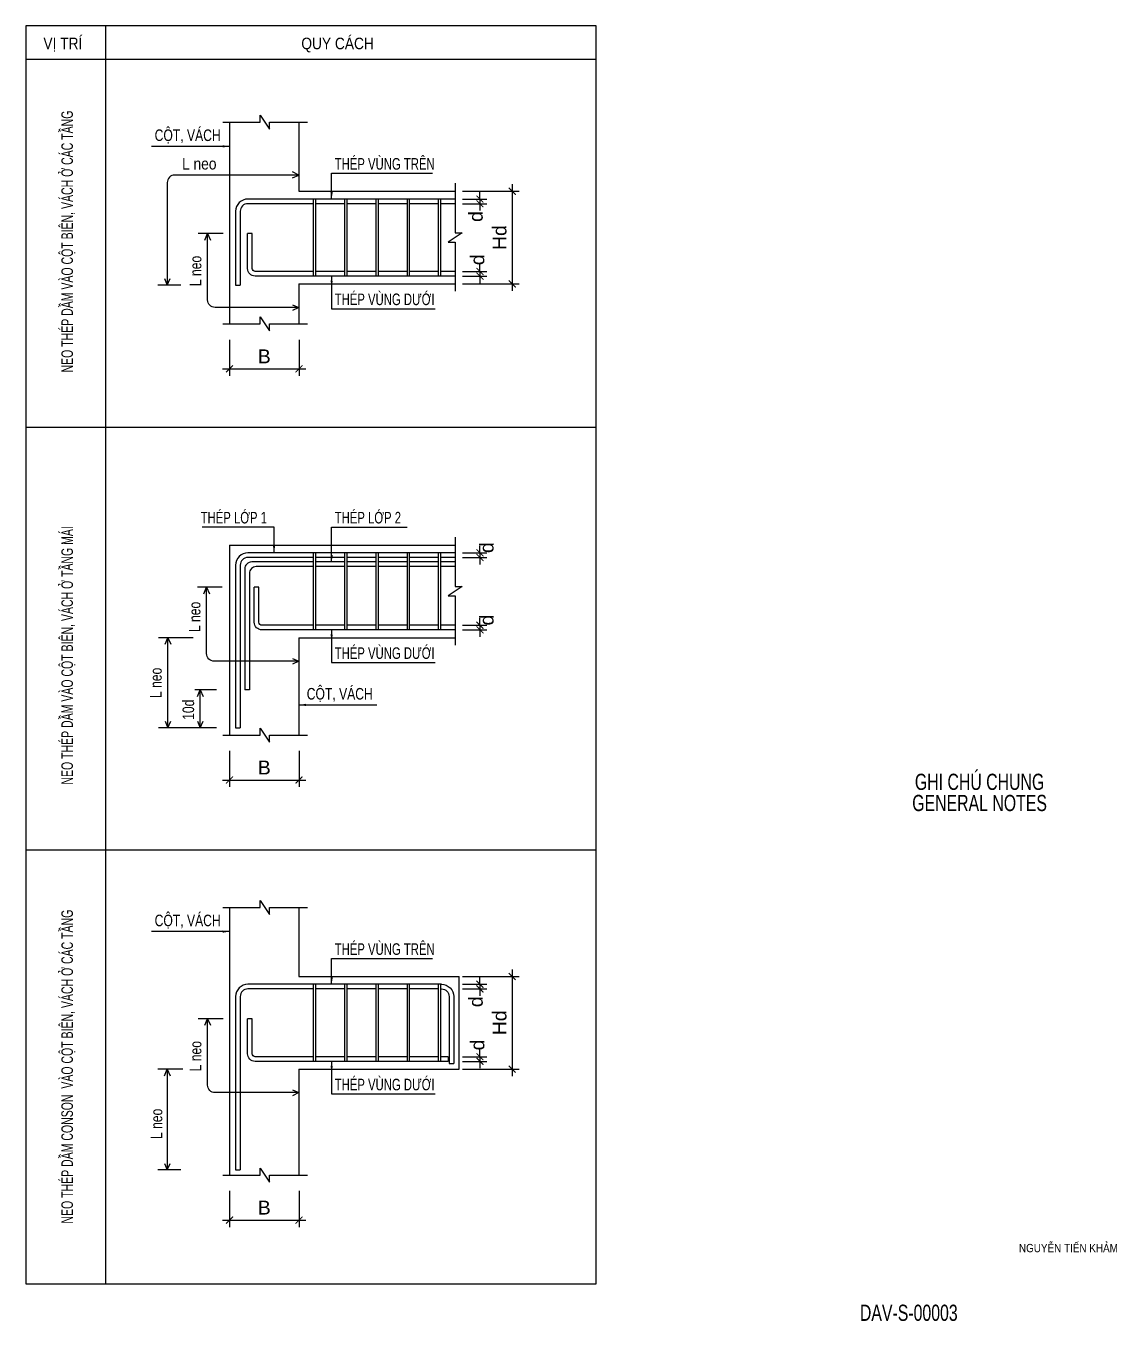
# Model space of a CAD drawing. Header units: millimetres. Extents: x -241424 to 696054, y -125618 to 93710.
# Drawn here: x 70125 to 93690, y 1889 to 29857 of the extents above; entities that cross this region are included whole.
import ezdxf
from ezdxf.enums import TextEntityAlignment as Align

# ---------------------------------------------------------------- set-up
doc = ezdxf.new("R2010")
doc.units = ezdxf.units.MM
doc.header["$LTSCALE"] = 7
doc.header["$PDMODE"] = 3
doc.layers.get('0').update_dxf_attribs({"linetype": 'CONTINUOUS'})
doc.layers.get('Defpoints').update_dxf_attribs({"color": 6, "linetype": 'CONTINUOUS'})
for name, color, linetype in [('CDC -TEXT KHUNG', 7, 'CONTINUOUS'), ('CDC_02_DIM', 1, 'CONTINUOUS'), ('CDC_03_BORDER', 3, 'CONTINUOUS'), ('CDC_05_STEEL', 4, 'CONTINUOUS'), ('CDC_06_TEXT', 2, 'CONTINUOUS'), ('CDC_11_NOTE', 8, 'CONTINUOUS')]:
    doc.layers.add(name, color=color, linetype=linetype)
doc.styles.add('ARIAL', font='arial.ttf')
doc.styles.add('BIGTEXT', font='arial.ttf', dxfattribs={"width": 0.7})
doc.styles.add('KT CDC', font='arial.ttf', dxfattribs={"width": 0.85, "height": 200})
doc.styles.add('SMTEXT', font='arial.ttf', dxfattribs={"width": 0.75})
doc.dimstyles.new('DIM1-25', dxfattribs={"dimscale": 1.2, "dimtxt": 250, "dimasz": 125, "dimexe": 125, "dimexo": 0.06, "dimgap": 100, "dimtad": 1, "dimdec": 0, "dimzin": 0, "dimdsep": 46, "dimtxsty": 'ARIAL', "dimblk": 'ARCHTICK', "dimcen": 100, "dimdle": 125, "dimclrd": 256, "dimclre": 1, "dimclrt": 2, "dimadec": 0, "dimazin": 0, "dimtfac": 1, "dimtdec": 0, "dimtix": 1, "dimtmove": 2, "dimatfit": 0, "dimfxl": 1, "dimtolj": 1, "dimtzin": 0, "dimarcsym": 0})

# ---------------------------------------------------------------- blocks, each defined once
blk = doc.blocks.new('_ArchTick')
at = {"color": 0, "linetype": 'ByBlock', "const_width": 0.15}
blk.add_lwpolyline([(-0.5, -0.5), (0.5, 0.5)], dxfattribs=at)
blk = doc.blocks.new('*D226')
at = {"layer": 'CDC_02_DIM', "color": 1, "lineweight": -2, "transparency": 16777216}
for p, q in [((79551, 18478), (80081, 18478)), ((79551, 18378), (80081, 18378))]:
    blk.add_line(p, q, dxfattribs=at)
at = {"layer": 'CDC_02_DIM', "lineweight": -2, "transparency": 16777216}
for p, q in [((79931, 18478), (79931, 18628)), ((79931, 18478), (79931, 18378)), ((79931, 18378), (79931, 18228))]:
    blk.add_line(p, q, dxfattribs=at)
at = {"layer": 'Defpoints', "color": 0, "transparency": 16777216}
for p in [(79551, 18478), (79551, 18378), (79931, 18378)]:
    blk.add_point(p, dxfattribs=at)
at = {"layer": 'CDC_02_DIM', "lineweight": -2, "transparency": 16777216, "xscale": 150, "yscale": 150, "zscale": 150}
for p, rotation in [((79931, 18478), 270), ((79931, 18378), 90)]:
    blk.add_blockref('_ArchTick', p, dxfattribs=dict(at, rotation=rotation))
at = {"layer": 'CDC_02_DIM', "color": 2, "transparency": 16777216, "insert": (80076, 18591), "char_height": 300, "attachment_point": 5, "rotation": 90, "style": 'ARIAL'}
blk.add_mtext('\\A1;d', dxfattribs=at)
blk = doc.blocks.new('*D227')
at = {"layer": 'CDC_02_DIM', "lineweight": -2, "transparency": 16777216}
for p, q in [((79931, 16915), (79931, 17065)), ((79931, 16915), (79931, 16815)), ((79931, 16815), (79931, 16665))]:
    blk.add_line(p, q, dxfattribs=at)
at = {"layer": 'CDC_02_DIM', "color": 1, "lineweight": -2, "transparency": 16777216}
for p, q in [((79551, 16915), (80081, 16915)), ((79551, 16815), (80081, 16815))]:
    blk.add_line(p, q, dxfattribs=at)
at = {"layer": 'Defpoints', "color": 0, "transparency": 16777216}
for p in [(79551, 16915), (79551, 16815), (79931, 16815)]:
    blk.add_point(p, dxfattribs=at)
at = {"layer": 'CDC_02_DIM', "lineweight": -2, "transparency": 16777216, "xscale": 150, "yscale": 150, "zscale": 150}
for p, rotation in [((79931, 16915), 270), ((79931, 16815), 90)]:
    blk.add_blockref('_ArchTick', p, dxfattribs=dict(at, rotation=rotation))
at = {"layer": 'CDC_02_DIM', "color": 2, "transparency": 16777216, "insert": (80076, 17027), "char_height": 300, "attachment_point": 5, "rotation": 90, "style": 'ARIAL'}
blk.add_mtext('\\A1;d', dxfattribs=at)
blk = doc.blocks.new('*D228')
at = {"layer": 'CDC_02_DIM', "color": 1, "lineweight": -2, "transparency": 16777216}
for p, q in [((79551, 26118), (80081, 26118)), ((79551, 26018), (80081, 26018))]:
    blk.add_line(p, q, dxfattribs=at)
at = {"layer": 'CDC_02_DIM', "lineweight": -2, "transparency": 16777216}
for p, q in [((79931, 26118), (79931, 26268)), ((79931, 26118), (79931, 26018)), ((79931, 26018), (79931, 25868))]:
    blk.add_line(p, q, dxfattribs=at)
at = {"layer": 'Defpoints', "color": 0, "transparency": 16777216}
for p in [(79551, 26118), (79551, 26018), (79931, 26018)]:
    blk.add_point(p, dxfattribs=at)
at = {"layer": 'CDC_02_DIM', "lineweight": -2, "transparency": 16777216, "xscale": 150, "yscale": 150, "zscale": 150}
for p, rotation in [((79931, 26118), 270), ((79931, 26018), 90)]:
    blk.add_blockref('_ArchTick', p, dxfattribs=dict(at, rotation=rotation))
at = {"layer": 'CDC_02_DIM', "color": 2, "transparency": 16777216, "insert": (79842, 25740), "char_height": 300, "attachment_point": 5, "rotation": 90, "style": 'ARIAL'}
blk.add_mtext('\\A1;d', dxfattribs=at)
blk = doc.blocks.new('*D229')
at = {"layer": 'CDC_02_DIM', "lineweight": -2, "transparency": 16777216}
for p, q in [((79931, 24554), (79931, 24704)), ((79931, 24554), (79931, 24454)), ((79931, 24454), (79931, 24304))]:
    blk.add_line(p, q, dxfattribs=at)
at = {"layer": 'CDC_02_DIM', "color": 1, "lineweight": -2, "transparency": 16777216}
for p, q in [((79551, 24554), (80081, 24554)), ((79551, 24454), (80081, 24454))]:
    blk.add_line(p, q, dxfattribs=at)
at = {"layer": 'Defpoints', "color": 0, "transparency": 16777216}
for p in [(79551, 24554), (79551, 24454), (79931, 24454)]:
    blk.add_point(p, dxfattribs=at)
at = {"layer": 'CDC_02_DIM', "lineweight": -2, "transparency": 16777216, "xscale": 150, "yscale": 150, "zscale": 150}
for p, rotation in [((79931, 24554), 270), ((79931, 24454), 90)]:
    blk.add_blockref('_ArchTick', p, dxfattribs=dict(at, rotation=rotation))
at = {"layer": 'CDC_02_DIM', "color": 2, "transparency": 16777216, "insert": (79877, 24807), "char_height": 300, "attachment_point": 5, "rotation": 90, "style": 'ARIAL'}
blk.add_mtext('\\A1;d', dxfattribs=at)
blk = doc.blocks.new('*D230')
at = {"layer": 'CDC_02_DIM', "lineweight": -2, "transparency": 16777216}
blk.add_line((80627, 26437), (80627, 24136), dxfattribs=at)
at = {"layer": 'CDC_02_DIM', "color": 1, "lineweight": -2, "transparency": 16777216}
for p, q in [((79551, 26287), (80777, 26287)), ((79551, 24286), (80777, 24286))]:
    blk.add_line(p, q, dxfattribs=at)
at = {"layer": 'Defpoints', "color": 0, "transparency": 16777216}
for p in [(79551, 26287), (79551, 24286), (80627, 24286)]:
    blk.add_point(p, dxfattribs=at)
at = {"layer": 'CDC_02_DIM', "lineweight": -2, "transparency": 16777216, "xscale": 150, "yscale": 150, "zscale": 150}
for p, rotation in [((80627, 26287), 90), ((80627, 24286), 270)]:
    blk.add_blockref('_ArchTick', p, dxfattribs=dict(at, rotation=rotation))
at = {"layer": 'CDC_02_DIM', "color": 2, "transparency": 16777216, "insert": (80355, 25286), "char_height": 300, "attachment_point": 5, "rotation": 90, "style": 'ARIAL'}
blk.add_mtext('\\A1;H{\\f.VnArial|b0|i0|c0|p34;d}', dxfattribs=at)
blk = doc.blocks.new('*D231')
at = {"layer": 'CDC_02_DIM', "color": 1, "lineweight": -2, "transparency": 16777216}
for p, q in [((74523, 23082), (74523, 22302)), ((76023, 23082), (76023, 22302))]:
    blk.add_line(p, q, dxfattribs=at)
at = {"layer": 'CDC_02_DIM', "lineweight": -2, "transparency": 16777216}
blk.add_line((74373, 22452), (76173, 22452), dxfattribs=at)
at = {"layer": 'Defpoints', "color": 0, "transparency": 16777216}
for p in [(74523, 23082), (76023, 23082), (76023, 22452)]:
    blk.add_point(p, dxfattribs=at)
at = {"layer": 'CDC_02_DIM', "lineweight": -2, "transparency": 16777216, "xscale": 150, "yscale": 150, "zscale": 150, "rotation": 180}
blk.add_blockref('_ArchTick', (74523, 22452), dxfattribs=at)
at = {"layer": 'CDC_02_DIM', "lineweight": -2, "transparency": 16777216, "xscale": 150, "yscale": 150, "zscale": 150}
blk.add_blockref('_ArchTick', (76023, 22452), dxfattribs=at)
at = {"layer": 'CDC_02_DIM', "color": 2, "transparency": 16777216, "insert": (75273, 22722), "char_height": 300, "attachment_point": 5, "style": 'ARIAL'}
blk.add_mtext('\\A1;B ', dxfattribs=at)
blk = doc.blocks.new('*D232')
at = {"layer": 'CDC_02_DIM', "color": 1, "lineweight": -2, "transparency": 16777216}
for p, q in [((74523, 14203), (74523, 13423)), ((76023, 14203), (76023, 13423))]:
    blk.add_line(p, q, dxfattribs=at)
at = {"layer": 'CDC_02_DIM', "lineweight": -2, "transparency": 16777216}
blk.add_line((74373, 13573), (76173, 13573), dxfattribs=at)
at = {"layer": 'Defpoints', "color": 0, "transparency": 16777216}
for p in [(74523, 14203), (76023, 14203), (76023, 13573)]:
    blk.add_point(p, dxfattribs=at)
at = {"layer": 'CDC_02_DIM', "lineweight": -2, "transparency": 16777216, "xscale": 150, "yscale": 150, "zscale": 150, "rotation": 180}
blk.add_blockref('_ArchTick', (74523, 13573), dxfattribs=at)
at = {"layer": 'CDC_02_DIM', "lineweight": -2, "transparency": 16777216, "xscale": 150, "yscale": 150, "zscale": 150}
blk.add_blockref('_ArchTick', (76023, 13573), dxfattribs=at)
at = {"layer": 'CDC_02_DIM', "color": 2, "transparency": 16777216, "insert": (75273, 13843), "char_height": 300, "attachment_point": 5, "style": 'ARIAL'}
blk.add_mtext('\\A1;B ', dxfattribs=at)
blk = doc.blocks.new('*D71')
at = {"layer": 'CDC_02_DIM', "lineweight": -2, "transparency": 16777216}
for p, q in [((79931, 9162), (79931, 9312)), ((79931, 9162), (79931, 9062)), ((79931, 9062), (79931, 8912))]:
    blk.add_line(p, q, dxfattribs=at)
at = {"layer": 'CDC_02_DIM', "color": 1, "lineweight": -2, "transparency": 16777216}
for p, q in [((79551, 9162), (80081, 9162)), ((79551, 9062), (80081, 9062))]:
    blk.add_line(p, q, dxfattribs=at)
at = {"layer": 'Defpoints', "color": 0, "transparency": 16777216}
for p in [(79551, 9162), (79551, 9062), (79931, 9062)]:
    blk.add_point(p, dxfattribs=at)
at = {"layer": 'CDC_02_DIM', "lineweight": -2, "transparency": 16777216, "xscale": 150, "yscale": 150, "zscale": 150}
for p, rotation in [((79931, 9162), 270), ((79931, 9062), 90)]:
    blk.add_blockref('_ArchTick', p, dxfattribs=dict(at, rotation=rotation))
at = {"layer": 'CDC_02_DIM', "color": 2, "transparency": 16777216, "insert": (79842, 8784), "char_height": 300, "attachment_point": 5, "rotation": 90, "style": 'ARIAL'}
blk.add_mtext('\\A1;d', dxfattribs=at)
blk = doc.blocks.new('*D72')
at = {"layer": 'CDC_02_DIM', "color": 1, "lineweight": -2, "transparency": 16777216}
for p, q in [((79551, 7598), (80081, 7598)), ((79551, 7498), (80081, 7498))]:
    blk.add_line(p, q, dxfattribs=at)
at = {"layer": 'CDC_02_DIM', "lineweight": -2, "transparency": 16777216}
for p, q in [((79931, 7598), (79931, 7748)), ((79931, 7598), (79931, 7498)), ((79931, 7498), (79931, 7348))]:
    blk.add_line(p, q, dxfattribs=at)
at = {"layer": 'Defpoints', "color": 0, "transparency": 16777216}
for p in [(79551, 7598), (79551, 7498), (79931, 7498)]:
    blk.add_point(p, dxfattribs=at)
at = {"layer": 'CDC_02_DIM', "lineweight": -2, "transparency": 16777216, "xscale": 150, "yscale": 150, "zscale": 150}
for p, rotation in [((79931, 7598), 270), ((79931, 7498), 90)]:
    blk.add_blockref('_ArchTick', p, dxfattribs=dict(at, rotation=rotation))
at = {"layer": 'CDC_02_DIM', "color": 2, "transparency": 16777216, "insert": (79877, 7851), "char_height": 300, "attachment_point": 5, "rotation": 90, "style": 'ARIAL'}
blk.add_mtext('\\A1;d', dxfattribs=at)
blk = doc.blocks.new('*D73')
at = {"layer": 'CDC_02_DIM', "color": 1, "lineweight": -2, "transparency": 16777216}
for p, q in [((79551, 9330), (80777, 9330)), ((79551, 7329), (80777, 7329))]:
    blk.add_line(p, q, dxfattribs=at)
at = {"layer": 'CDC_02_DIM', "lineweight": -2, "transparency": 16777216}
blk.add_line((80627, 9480), (80627, 7179), dxfattribs=at)
at = {"layer": 'Defpoints', "color": 0, "transparency": 16777216}
for p in [(79551, 9330), (79551, 7329), (80627, 7329)]:
    blk.add_point(p, dxfattribs=at)
at = {"layer": 'CDC_02_DIM', "lineweight": -2, "transparency": 16777216, "xscale": 150, "yscale": 150, "zscale": 150}
for p, rotation in [((80627, 9330), 90), ((80627, 7329), 270)]:
    blk.add_blockref('_ArchTick', p, dxfattribs=dict(at, rotation=rotation))
at = {"layer": 'CDC_02_DIM', "color": 2, "transparency": 16777216, "insert": (80355, 8330), "char_height": 300, "attachment_point": 5, "rotation": 90, "style": 'ARIAL'}
blk.add_mtext('\\A1;H{\\f.VnArial|b0|i0|c0|p34;d}', dxfattribs=at)
blk = doc.blocks.new('*D74')
at = {"layer": 'CDC_02_DIM', "color": 1, "lineweight": -2, "transparency": 16777216}
for p, q in [((74523, 4701), (74523, 3920)), ((76023, 4701), (76023, 3920))]:
    blk.add_line(p, q, dxfattribs=at)
at = {"layer": 'CDC_02_DIM', "lineweight": -2, "transparency": 16777216}
blk.add_line((74373, 4070), (76173, 4070), dxfattribs=at)
at = {"layer": 'Defpoints', "color": 0, "transparency": 16777216}
for p in [(74523, 4701), (76023, 4701), (76023, 4070)]:
    blk.add_point(p, dxfattribs=at)
at = {"layer": 'CDC_02_DIM', "lineweight": -2, "transparency": 16777216, "xscale": 150, "yscale": 150, "zscale": 150, "rotation": 180}
blk.add_blockref('_ArchTick', (74523, 4070), dxfattribs=at)
at = {"layer": 'CDC_02_DIM', "lineweight": -2, "transparency": 16777216, "xscale": 150, "yscale": 150, "zscale": 150}
blk.add_blockref('_ArchTick', (76023, 4070), dxfattribs=at)
at = {"layer": 'CDC_02_DIM', "color": 2, "transparency": 16777216, "insert": (75273, 4340), "char_height": 300, "attachment_point": 5, "style": 'ARIAL'}
blk.add_mtext('\\A1;B ', dxfattribs=at)

msp = doc.modelspace()

# ---------------------------------------------------------------- linework, layer by layer
at = {"layer": 'CDC_02_DIM'}
for points in [[(74376.4, 27777.7), (75185.6, 27777.7), (75185.6, 27927.8), (75385.7, 27627.7), (75385.7, 27777.7), (76206.2, 27777.7)], [(79395.8, 26459.5), (79395.8, 25389.5), (79545.9, 25389.5), (79245.8, 25189.4), (79395.8, 25189.4), (79395.8, 24127.5)], [(74376.4, 23422.2), (75185.6, 23422.2), (75185.6, 23572.3), (75385.7, 23272.1), (75385.7, 23422.2), (76206.2, 23422.2)], [(79395.8, 18819.6), (79395.8, 17749.6), (79545.9, 17749.6), (79245.8, 17549.5), (79395.8, 17549.5), (79395.8, 16487.6)], [(74376.4, 14543.4), (75185.6, 14543.4), (75185.6, 14693.5), (75385.7, 14393.4), (75385.7, 14543.4), (76206.2, 14543.4)], [(74376.4, 10821.5), (75185.6, 10821.5), (75185.6, 10971.6), (75385.7, 10671.5), (75385.7, 10821.5), (76206.2, 10821.5)], [(74376.4, 5041.1), (75185.6, 5041.1), (75185.6, 5191.1), (75385.7, 4891), (75385.7, 5041.1), (76206.2, 5041.1)]]:
    msp.add_lwpolyline(points, dxfattribs=at)
at = {"layer": 'CDC_03_BORDER'}
for p, q in [((74523, 27777.7), (74523, 23422.2)), ((76022.9, 27777.7), (76022.9, 26286.6)), ((76022.9, 26286.6), (79395.8, 26286.6)), ((76022.9, 24285.6), (79395.8, 24285.6)), ((76022.9, 24285.6), (76022.9, 23422.2)), ((74523, 18646.7), (74523, 14543.4)), ((74523, 18646.7), (79395.8, 18646.7)), ((76022.9, 16645.7), (79395.8, 16645.7)), ((76022.9, 16645.7), (76022.9, 14543.4)), ((74523, 10821.5), (74523, 5041.1)), ((76022.9, 10821.5), (76022.9, 9330.4)), ((76022.9, 9330.4), (79480.8, 9330.4)), ((79480.8, 7329.4), (79480.8, 9330.4)), ((76022.9, 7329.4), (79480.8, 7329.4)), ((76022.9, 7329.4), (76022.9, 5041.1))]:
    msp.add_line(p, q, dxfattribs=at)
at = {"layer": 'CDC_05_STEEL'}
for p, q in [((76330.3, 26117.9), (76330.3, 24454.4)), ((76380.3, 26117.9), (76380.3, 24454.4)), ((77005.3, 26117.9), (77005.3, 24454.4)), ((77055.3, 26117.9), (77055.3, 24454.4)), ((77680.4, 26117.9), (77680.4, 24454.4)), ((77730.4, 26117.9), (77730.4, 24454.4)), ((78355.4, 26117.9), (78355.4, 24454.4)), ((78405.4, 26117.9), (78405.4, 24454.4)), ((79030.4, 26117.9), (79030.4, 24454.4)), ((79080.4, 26117.9), (79080.4, 24454.4)), ((75012, 25375.4), (74912, 25375.4)), ((74654.8, 24258.9), (74754.8, 24258.9)), ((76330.3, 18478.1), (76330.3, 16814.5)), ((76380.3, 18478.1), (76380.3, 16814.5)), ((77005.3, 18478.1), (77005.3, 16814.5)), ((77055.3, 18478.1), (77055.3, 16814.5)), ((77680.4, 18478.1), (77680.4, 16814.5)), ((77730.4, 18478.1), (77730.4, 16814.5)), ((78355.4, 18478.1), (78355.4, 16814.5)), ((78405.4, 18478.1), (78405.4, 16814.5)), ((79030.4, 18478.1), (79030.4, 16814.5)), ((79080.4, 18478.1), (79080.4, 16814.5)), ((75157.7, 17735.5), (75057.7, 17735.5)), ((74951.2, 15517.2), (74851.2, 15517.2)), ((74654.8, 14698.7), (74754.8, 14698.7)), ((76330.3, 9161.7), (76330.3, 7498.2)), ((76380.3, 9161.7), (76380.3, 7498.2)), ((77005.3, 9161.7), (77005.3, 7498.2)), ((77055.3, 9161.7), (77055.3, 7498.2)), ((77680.4, 9161.7), (77680.4, 7498.2)), ((77730.4, 9161.7), (77730.4, 7498.2)), ((78355.4, 9161.7), (78355.4, 7498.2)), ((78405.4, 9161.7), (78405.4, 7498.2)), ((79030.4, 9161.7), (79030.4, 7498.2)), ((79080.4, 9161.7), (79080.4, 7498.2)), ((75012, 8419.2), (74912, 8419.2)), ((79246.7, 7598.2), (79246.7, 7498.2)), ((79264.7, 7452.8), (79364.7, 7452.8)), ((74654.8, 5152.6), (74754.8, 5152.6))]:
    msp.add_line(p, q, dxfattribs=at)
for points in [[(79395.8, 26117.9), (74918.4, 26117.9, 0.4142136), (74654.8, 25854.3), (74654.8, 24258.9)], [(76330.3, 26017.9), (74918.4, 26017.9, 0.4142136), (74754.8, 25854.3), (74754.8, 24258.9)], [(79395.8, 24454.4), (75075.6, 24454.4, -0.4142136), (74912, 24618), (74912, 25375.4)], [(76330.3, 24554.4), (75075.6, 24554.4, -0.4142136), (75012, 24618), (75012, 25375.4)], [(79395.8, 18478.1), (74918.4, 18478.1, 0.4142136), (74654.8, 18214.4), (74654.8, 14698.7)], [(76330.3, 18378.1), (74918.4, 18378.1, 0.4142136), (74754.8, 18214.4), (74754.8, 14698.7)], [(76330.3, 18281.7), (75001.2, 18281.7, 0.4142136), (74851.2, 18131.7), (74851.2, 15517.2)], [(76330.3, 18181.7), (75101.2, 18181.7, 0.4142136), (74951.2, 18031.7), (74951.2, 15517.2)], [(79395.8, 16814.5), (75221.3, 16814.5, -0.4142136), (75057.7, 16978.2), (75057.7, 17735.5)], [(76330.3, 16914.5), (75221.3, 16914.5, -0.4142136), (75157.7, 16978.2), (75157.7, 17735.5)], [(79101.1, 9161.7), (74918.4, 9161.7, 0.4142136), (74654.8, 8898.1), (74654.8, 5152.6)], [(76330.3, 9061.7), (74918.4, 9061.7, 0.4142136), (74754.8, 8898.1), (74754.8, 5152.6)], [(79080.4, 9061.7), (79101.1, 9061.7, -0.4142136), (79264.7, 8898.1), (79264.7, 7452.8)], [(79101.1, 9161.7, -0.4142136), (79364.7, 8898.1), (79364.7, 7452.8)], [(79246.7, 7498.2), (75075.6, 7498.2, -0.4142136), (74912, 7661.8), (74912, 8419.2)], [(76330.3, 7598.2), (75075.6, 7598.2, -0.4142136), (75012, 7661.8), (75012, 8419.2)]]:
    msp.add_lwpolyline(points, format="xyb", dxfattribs=at)
for points in [[(77005.3, 26017.9), (76380.3, 26017.9)], [(77680.4, 26017.9), (77055.3, 26017.9)], [(78355.4, 26017.9), (77730.4, 26017.9)], [(79030.4, 26017.9), (78405.4, 26017.9)], [(79395.8, 26017.9), (79080.4, 26017.9)], [(77005.3, 24554.4), (76380.3, 24554.4)], [(77680.4, 24554.4), (77055.3, 24554.4)], [(78355.4, 24554.4), (77730.4, 24554.4)], [(79030.4, 24554.4), (78405.4, 24554.4)], [(79395.8, 24554.4), (79080.4, 24554.4)], [(77005.3, 18378.1), (76380.3, 18378.1)], [(77005.3, 18281.7), (76380.3, 18281.7)], [(77005.3, 18181.7), (76380.3, 18181.7)], [(77680.4, 18378.1), (77055.3, 18378.1)], [(77680.4, 18281.7), (77055.3, 18281.7)], [(77680.4, 18181.7), (77055.3, 18181.7)], [(78355.4, 18378.1), (77730.4, 18378.1)], [(78355.4, 18281.7), (77730.4, 18281.7)], [(78355.4, 18181.7), (77730.4, 18181.7)], [(79030.4, 18378.1), (78405.4, 18378.1)], [(79030.4, 18281.7), (78405.4, 18281.7)], [(79030.4, 18181.7), (78405.4, 18181.7)], [(79395.8, 18378.1), (79080.4, 18378.1)], [(79395.8, 18281.7), (79080.4, 18281.7)], [(79395.8, 18181.7), (79080.4, 18181.7)], [(77005.3, 16914.5), (76380.3, 16914.5)], [(77680.4, 16914.5), (77055.3, 16914.5)], [(78355.4, 16914.5), (77730.4, 16914.5)], [(79030.4, 16914.5), (78405.4, 16914.5)], [(79395.8, 16914.5), (79080.4, 16914.5)], [(77005.3, 9061.7), (76380.3, 9061.7)], [(77680.4, 9061.7), (77055.3, 9061.7)], [(78355.4, 9061.7), (77730.4, 9061.7)], [(79030.4, 9061.7), (78405.4, 9061.7)], [(77005.3, 7598.2), (76380.3, 7598.2)], [(77680.4, 7598.2), (77055.3, 7598.2)], [(78355.4, 7598.2), (77730.4, 7598.2)], [(79030.4, 7598.2), (78405.4, 7598.2)], [(79246.7, 7598.2), (79080.4, 7598.2)]]:
    msp.add_lwpolyline(points, dxfattribs=at)
at = {"layer": 'CDC_11_NOTE'}
for p, q in [((71842.3, 29857.5), (71842.3, 12068.6)), ((70125.4, 29137.9), (82440.2, 29137.9)), ((76022.9, 26902), (76022.9, 26363.8)), ((74386.4, 25375.4), (73848.2, 25375.4)), ((73471.2, 24258.9), (72977.2, 24258.9)), ((70125.4, 21189.8), (82440.2, 21189.8)), ((74365.7, 17735.5), (73827.5, 17735.5)), ((73741, 16645.7), (72991.2, 16645.7)), ((73191.6, 14698.7), (73191.6, 16645.7)), ((74241, 15517.2), (73771.8, 15517.2)), ((73891.6, 14698.7), (73891.6, 15517.2)), ((74241, 14698.7), (72991.2, 14698.7)), ((71842.3, 12068.6), (71842.3, 2691.7)), ((74386.4, 8419.2), (73848.2, 8419.2)), ((73515.4, 7329.4), (72977.2, 7329.4)), ((73471.2, 5152.6), (72977.2, 5152.6))]:
    msp.add_line(p, q, dxfattribs=at)
msp.add_lwpolyline([(70125.4, 12068.6), (82440.2, 12068.6), (82440.2, 29857.5), (70125.4, 29857.5)], close=True, dxfattribs=at)
for points in [[(76022.9, 26637.6), (73341.2, 26637.6, 0.4142136), (73177.6, 26474), (73177.6, 24258.9)], [(76022.9, 23778.1), (74212.2, 23778.1, -0.4142136), (74048.6, 23941.7), (74048.6, 25375.4)], [(76022.9, 16138.2), (74191.5, 16138.2, -0.4142136), (74027.9, 16301.9), (74027.9, 17735.5)], [(76022.9, 6821.9), (74212.2, 6821.9, -0.4142136), (74048.6, 6985.5), (74048.6, 8419.2)]]:
    msp.add_lwpolyline(points, format="xyb", dxfattribs=at)
for points in [[(75881, 26578.3), (76022.9, 26637.6), (75881, 26702.7)], [(73989.2, 25233.5), (74048.6, 25375.4), (74113.7, 25233.5)], [(73118.2, 24400.8), (73177.6, 24258.9), (73242.7, 24400.8)], [(75881, 23837.4), (76022.9, 23778.1), (75881, 23713)], [(73968.6, 17593.6), (74027.9, 17735.5), (74093, 17593.6)], [(73132.3, 16503.8), (73191.6, 16645.7), (73256.7, 16503.8)], [(75881, 16197.5), (76022.9, 16138.2), (75881, 16073.1)], [(73832.3, 15375.3), (73891.6, 15517.2), (73956.7, 15375.3)], [(73132.3, 14840.6), (73191.6, 14698.7), (73256.7, 14840.6)], [(73832.3, 14840.6), (73891.6, 14698.7), (73956.7, 14840.6)], [(70125.4, 12068.6), (70125.4, 2691.7), (82440.2, 2691.7), (82440.2, 12068.6)], [(73989.2, 8277.3), (74048.6, 8419.2), (74113.7, 8277.3)], [(73118.2, 7187.5), (73177.6, 7329.4), (73242.7, 7187.5)], [(73177.6, 7329.4), (73177.6, 5152.6)], [(75881, 6881.2), (76022.9, 6821.9), (75881, 6756.8)], [(73118.2, 5294.5), (73177.6, 5152.6), (73242.7, 5294.5)]]:
    msp.add_lwpolyline(points, dxfattribs=at)

# ---------------------------------------------------------------- texts
at = {"layer": 'CDC -TEXT KHUNG', "style": 'KT CDC', "width": 0.85}
msp.add_text('NGUYỄN TIẾN KHẢM', height=180, dxfattribs=at).set_placement((91570.2, 3376))
at = {"layer": 'CDC_06_TEXT', "style": 'ARIAL'}
for s, width, p in [('VỊ TRÍ', 0.85, (70503.4, 29353.4, 0.3)), ('QUY CÁCH', 0.85, (76073.1, 29353.4, 0.3)), ('CỘT, VÁCH', 0.75, (72906, 27371.9)), ('L neo', 0.85, (73498, 26756.4)), ('THÉP VÙNG TRÊN', 0.7, (76793.7, 26753.2)), ('THÉP VÙNG DƯỚI', 0.7, (76793.7, 23828.2)), ('THÉP LỚP 1', 0.7, (73898.9, 19113.3)), ('THÉP LỚP 2', 0.7, (76793.7, 19113.3)), ('THÉP VÙNG DƯỚI', 0.7, (76793.7, 16188.3)), ('CỘT, VÁCH', 0.75, (76190, 15310.4)), ('CỘT, VÁCH', 0.75, (72906, 10415.7)), ('THÉP VÙNG TRÊN', 0.7, (76793.7, 9797)), ('THÉP VÙNG DƯỚI', 0.7, (76793.7, 6872))]:
    msp.add_text(s, height=250, dxfattribs=dict(at, width=width)).set_placement(p)
for s, width, p in [('NEO THÉP DẦM VÀO CỘT BIÊN, VÁCH Ở CÁC TẦNG', 0.65, (71141.1, 22372.9, -0.3)), ('L neo', 0.75, (73914.7, 24237.4)), ('NEO THÉP DẦM VÀO CỘT BIÊN, VÁCH Ở TẦNG MÁI', 0.65, (71141.1, 13474.1, -0.3)), ('L neo', 0.75, (73894, 16766.7)), ('L neo', 0.75, (73057.7, 15342.4)), ('10d', 0.75, (73757.7, 14872.2)), ('NEO THÉP DẦM CONSON  VÀO CỘT BIÊN, VÁCH Ở CÁC TẦNG', 0.65, (71141.1, 3994.7, -0.3)), ('L neo', 0.75, (73914.7, 7281.2)), ('L neo', 0.75, (73070.9, 5819.8))]:
    msp.add_text(s, height=250, rotation=90, dxfattribs=dict(at, width=width)).set_placement(p)
at = {"layer": 'CDC_06_TEXT', "color": 4, "style": 'BIGTEXT', "width": 0.7}
for s, p in [('GHI CHÚ CHUNG', (90720.2, 13577.2)), ('GENERAL NOTES', (90720.2, 13077.2))]:
    msp.add_text(s, height=350, dxfattribs=at).set_placement(p, align=Align.MIDDLE)
at = {"layer": 'CDC_06_TEXT', "color": 2, "linetype": 'ByBlock', "style": 'SMTEXT', "width": 0.7}
msp.add_text('DAV-S-00003', height=350, dxfattribs=at).set_placement((89191.3, 2069), align=Align.MIDDLE)

# ---------------------------------------------------------------- dimensions: what is measured, and where the dimension line sits
at = {"layer": 'CDC_02_DIM'}
for p1, p2, distance, text, picture, middle in [((79551, 26286.6), (79551, 24285.6), 1076.2, 'H{\\f.VnArial|b0|i0|c0|p34;d}', '*D230', (80354.8, 25286.1)), ((74523, 23082), (76022.9, 23082), -630.4, 'B ', '*D231', (75272.9, 22721.6)), ((74523, 14203.3), (76022.9, 14203.3), -630.4, 'B ', '*D232', (75272.9, 13842.9)), ((79551, 9330.4), (79551, 7329.4), 1076.2, 'H{\\f.VnArial|b0|i0|c0|p34;d}', '*D73', (80354.8, 8329.9)), ((74523, 4700.9), (76022.9, 4700.9), -630.4, 'B ', '*D74', (75272.9, 4340.5))]:
    dim = msp.add_aligned_dim(p1=p1, p2=p2, distance=distance, text=text, dimstyle='DIM1-25', override={"dimtxsty": 'ARIAL'}, dxfattribs=at)
    dim.commit()
    dim.dimension.update_dxf_attribs({"geometry": picture, "text_midpoint": middle})
for base, p1, p2, picture, middle in [((79930.9, 26017.9), (79550.9, 26117.9), (79550.9, 26017.9), '*D228', (79842.2, 25740)), ((79930.9, 24454.4), (79550.9, 24554.4), (79550.9, 24454.4), '*D229', (79877.4, 24807.2)), ((79930.9, 18378.1), (79550.9, 18478.1), (79550.9, 18378.1), '*D226', (80075.9, 18590.8)), ((79930.9, 16814.5), (79550.9, 16914.5), (79550.9, 16814.5), '*D227', (80075.9, 17027.3)), ((79930.9, 9061.7), (79550.9, 9161.7), (79550.9, 9061.7), '*D71', (79842.2, 8783.8)), ((79930.9, 7498.2), (79550.9, 7598.2), (79550.9, 7498.2), '*D72', (79877.4, 7851))]:
    dim = msp.add_linear_dim(base=base, p1=p1, p2=p2, angle=270, text='d', dimstyle='DIM1-25', override={"dimtxsty": 'ARIAL'}, dxfattribs=at)
    dim.commit()
    dim.dimension.update_dxf_attribs({"geometry": picture, "text_midpoint": middle, "dimtype": 160})

# ---------------------------------------------------------------- leaders
at = {"layer": 'CDC_11_NOTE'}
for points in [[(74523, 27256.4), (72839.4, 27256.4)], [(76727.5, 26117.9), (76727.5, 26676.4), (78907.6, 26676.4)], [(76727.5, 24466.6), (76727.5, 23751.4), (78966, 23751.4)], [(75484.3, 18478.1), (75484.3, 19036.5), (73930.4, 19036.5)], [(76727.5, 18281.7), (76727.5, 19036.5), (78355.6, 19036.5)], [(76727.5, 16826.7), (76727.5, 16111.5), (78966, 16111.5)], [(76022.9, 15194.9), (77706.5, 15194.9)], [(74523, 10300.2), (72839.4, 10300.2)], [(76727.5, 9161.7), (76727.5, 9720.2), (78907.6, 9720.2)], [(76727.5, 7510.4), (76727.5, 6795.2), (78966, 6795.2)]]:
    msp.add_leader(points, dimstyle='DIM1-25', override={"dimtxsty": 'ARIAL'}, dxfattribs=at)

doc.saveas('drawing.dxf')
